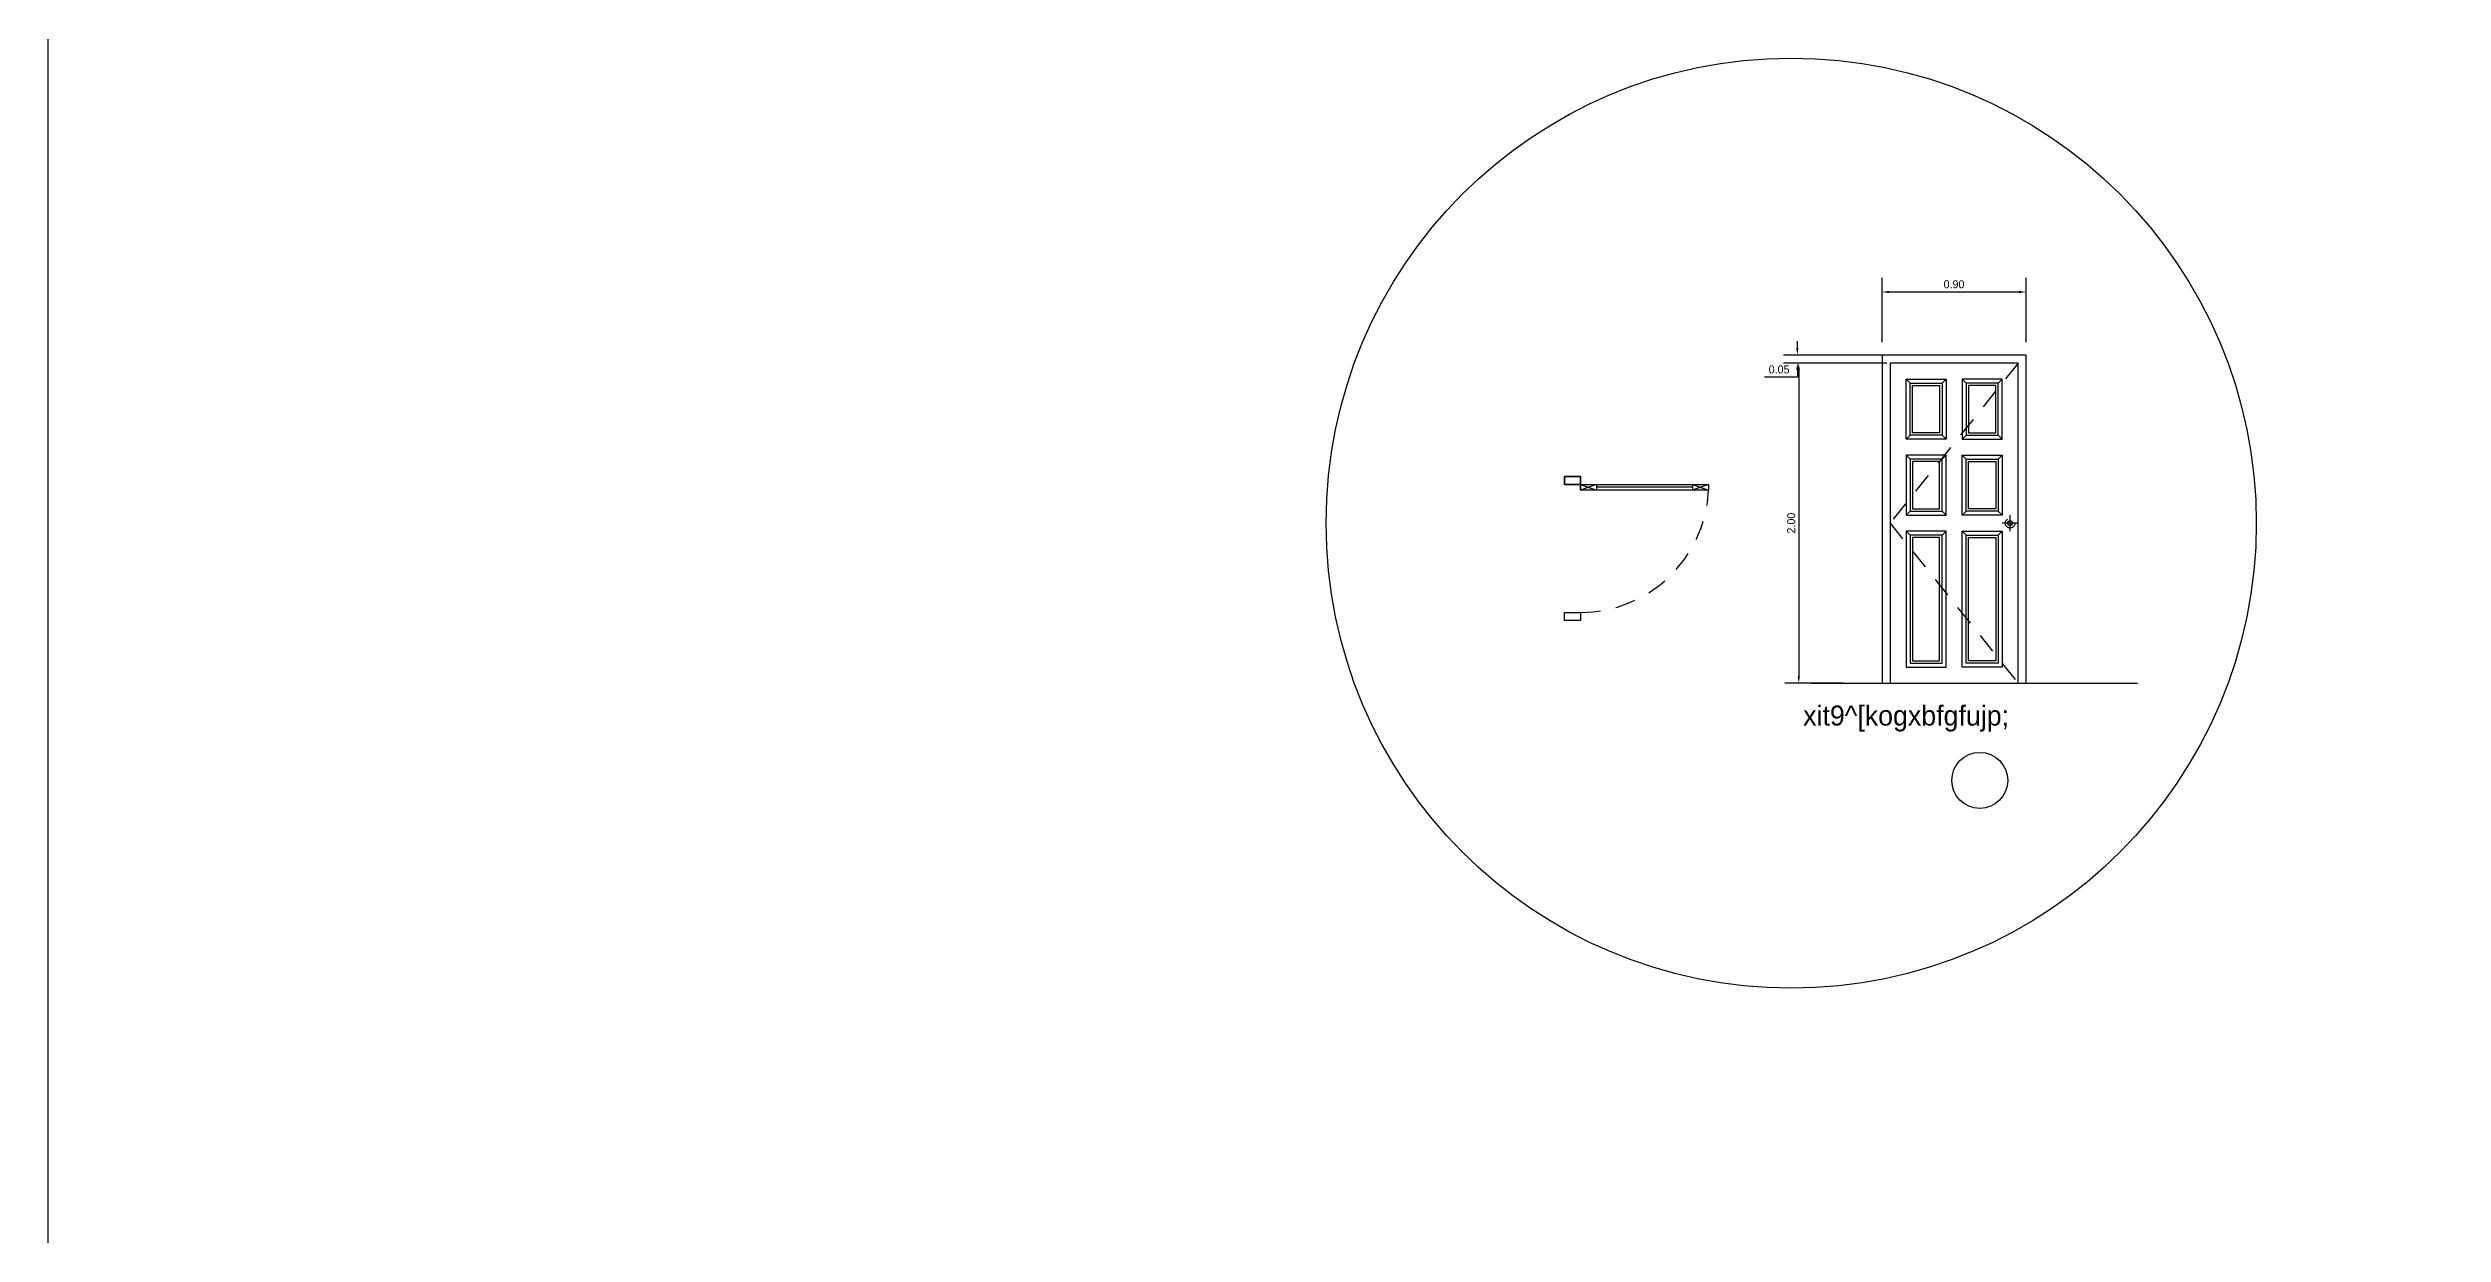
# Model space of a CAD drawing. Extents: x -287 to -119, y -973 to -362.
# Drawn here: x -264.52 to -249.55, y -492.75 to -485.34 of the extents above; entities that cross this region are included whole.
import ezdxf

# ---------------------------------------------------------------- set-up
doc = ezdxf.new("R2010")
doc.units = 0
doc.header["$MEASUREMENT"] = 0
doc.linetypes.add('HIDDEN2', pattern=[0.1875, 0.125, -0.0625])
doc.layers.get('Defpoints').update_dxf_attribs({"linetype": 'CONTINUOUS'})
for name, color, linetype in [('D-W', 4, 'CONTINUOUS'), ('Dim', 12, 'CONTINUOUS'), ('TXT', 6, 'CONTINUOUS'), ('WAL', 7, 'CONTINUOUS')]:
    doc.layers.add(name, color=color, linetype=linetype)
doc.styles.add('ROMANS', font='thai-a.shx')
doc.styles.add('THAI', font='THAI.SHX')
doc.dimstyles.new('DIM3-25', dxfattribs={"dimscale": 0.25, "dimtxt": 0.2, "dimasz": 0.175, "dimexe": 0.35, "dimexo": 0.325, "dimgap": 0.09, "dimtad": 1, "dimtoh": 1, "dimzin": 0, "dimdsep": 46, "dimtxsty": 'ROMANS', "dimcen": 2.5, "dimclrd": 8, "dimclre": 8, "dimclrt": 6, "dimadec": 0, "dimazin": 0, "dimtfac": 1, "dimtofl": 0, "dimtmove": 0, "dimatfit": 3, "dimfxl": 1, "dimtolj": 1, "dimtzin": 0, "dimarcsym": 0})

# ---------------------------------------------------------------- blocks, each defined once
blk = doc.blocks.new('A$C53F6317C')
at = {"layer": 'D-W', "color": 8}
for p, q in [((0.1, 0.035), (0, 0)), ((0, 0.035), (0.1, 0))]:
    blk.add_line(p, q, dxfattribs=at)
at = {"layer": 'D-W'}
blk.add_line((0.1, 0.035), (0.1, 0), dxfattribs=at)
blk = doc.blocks.new('7845')
at = {"layer": 'D-W'}
for points in [[(33.477, -568.843), (34.277, -568.843), (34.277, -568.878), (33.477, -568.878)], [(33.477, -569.643), (33.477, -569.693), (33.377, -569.693), (33.377, -569.643)]]:
    blk.add_lwpolyline(points, close=True, dxfattribs=at)
at = {"layer": 'D-W', "color": 8, "linetype": 'HIDDEN2'}
blk.add_arc((33.477, -568.842), 0.801, 270, 357.4377, dxfattribs=at)
at = {"layer": 'WAL'}
for p, q in [((33.377, -568.793), (33.377, -568.843)), ((33.477, -568.793), (33.477, -568.878))]:
    blk.add_line(p, q, dxfattribs=at)
at = {"layer": 'WAL', "color": 8}
blk.add_line((34.177, -568.861), (33.577, -568.861), dxfattribs=at)
at = {"layer": 'WAL', "color": 4}
for points in [[(33.477, -568.793), (33.477, -568.843), (33.377, -568.843), (33.377, -568.793)], [(33.477, -568.843), (33.477, -568.793), (33.377, -568.793), (33.377, -568.843)]]:
    blk.add_lwpolyline(points, close=True, dxfattribs=at)
at = {"layer": 'D-W', "rotation": 359.9999999999943}
blk.add_blockref('A$C53F6317C', (33.477, -568.878), dxfattribs=at)
at = {"layer": 'D-W', "xscale": -1, "rotation": 5.6754601018838e-12}
blk.add_blockref('A$C53F6317C', (34.277, -568.878), dxfattribs=at)
blk = doc.blocks.new('*D75')
at = {"layer": 'Defpoints', "color": 0, "transparency": 16777216}
for p in [(-252.157, -486.864), (-253.057, -487.258), (-252.157, -487.258)]:
    blk.add_point(p, dxfattribs=at)
at = {"layer": 'Dim', "color": 8, "lineweight": -2, "transparency": 16777216}
for p, q in [((-253.057, -487.177), (-253.057, -486.776)), ((-252.157, -487.177), (-252.157, -486.776)), ((-253.013, -486.864), (-252.2, -486.864))]:
    blk.add_line(p, q, dxfattribs=at)
at = {"layer": 'Dim', "color": 8, "transparency": 16777216}
for points in [[(-253.013, -486.857), (-253.013, -486.871), (-253.057, -486.864)], [(-252.2, -486.857), (-252.2, -486.871), (-252.157, -486.864)]]:
    blk.add_solid(points, dxfattribs=at)
at = {"layer": 'Dim', "color": 6, "transparency": 16777216, "insert": (-252.607, -486.816), "char_height": 0.05, "attachment_point": 5, "style": 'ROMANS'}
blk.add_mtext('\\A1;0.90', dxfattribs=at)
blk = doc.blocks.new('*D76')
at = {"layer": 'Defpoints', "color": 0, "transparency": 16777216}
for p in [(-252.944, -487.258), (-253.586, -487.308), (-252.944, -487.308)]:
    blk.add_point(p, dxfattribs=at)
at = {"layer": 'Dim', "color": 8, "lineweight": -2, "transparency": 16777216}
for p, q in [((-253.026, -487.258), (-253.673, -487.258)), ((-253.586, -487.215), (-253.586, -487.171)), ((-253.586, -487.396), (-253.792, -487.396)), ((-253.026, -487.308), (-253.673, -487.308)), ((-253.586, -487.352), (-253.586, -487.396))]:
    blk.add_line(p, q, dxfattribs=at)
at = {"layer": 'Dim', "color": 8, "transparency": 16777216}
for points in [[(-253.593, -487.215), (-253.579, -487.215), (-253.586, -487.258)], [(-253.593, -487.352), (-253.579, -487.352), (-253.586, -487.308)]]:
    blk.add_solid(points, dxfattribs=at)
at = {"layer": 'Dim', "color": 6, "transparency": 16777216, "insert": (-253.7, -487.348), "char_height": 0.05, "attachment_point": 5, "style": 'ROMANS'}
blk.add_mtext('\\A1;0.05', dxfattribs=at)
blk = doc.blocks.new('*D77')
at = {"layer": 'Defpoints', "color": 0, "transparency": 16777216}
for p in [(-253.219, -487.308), (-253.577, -489.308), (-253.219, -489.308)]:
    blk.add_point(p, dxfattribs=at)
at = {"layer": 'Dim', "color": 8, "lineweight": -2, "transparency": 16777216}
for p, q in [((-253.3, -487.308), (-253.664, -487.308)), ((-253.577, -487.352), (-253.577, -489.265)), ((-253.3, -489.308), (-253.664, -489.308))]:
    blk.add_line(p, q, dxfattribs=at)
at = {"layer": 'Dim', "color": 8, "transparency": 16777216}
for points in [[(-253.584, -487.352), (-253.57, -487.352), (-253.577, -487.308)], [(-253.584, -489.265), (-253.57, -489.265), (-253.577, -489.308)]]:
    blk.add_solid(points, dxfattribs=at)
at = {"layer": 'Dim', "color": 6, "transparency": 16777216, "insert": (-253.624, -488.308), "char_height": 0.05, "attachment_point": 5, "rotation": 90, "style": 'ROMANS'}
blk.add_mtext('\\A1;2.00', dxfattribs=at)

msp = doc.modelspace()

# ---------------------------------------------------------------- linework, layer by layer
at = {"layer": 'D-W', "color": 8}
for p, q in [((-252.8817, -487.4334), (-252.9067, -487.4084)), ((-252.6817, -487.4334), (-252.6567, -487.4084)), ((-252.5317, -487.4334), (-252.5567, -487.4084)), ((-252.3317, -487.4334), (-252.3067, -487.4084)), ((-252.9067, -487.7834), (-252.8817, -487.7584)), ((-252.6817, -487.7584), (-252.6567, -487.7834)), ((-252.5317, -487.7584), (-252.5567, -487.7834)), ((-252.3067, -487.7834), (-252.3317, -487.7584)), ((-252.9067, -487.8834), (-252.8817, -487.9084)), ((-252.6817, -487.9084), (-252.6567, -487.8834)), ((-252.5317, -487.9084), (-252.5567, -487.8834)), ((-252.3067, -487.8834), (-252.3317, -487.9084)), ((-252.8817, -488.2334), (-252.9067, -488.2584)), ((-252.6817, -488.2334), (-252.6567, -488.2584)), ((-252.5317, -488.2334), (-252.5567, -488.2584)), ((-252.3317, -488.2334), (-252.3067, -488.2584)), ((-252.9067, -488.3584), (-252.8817, -488.3834)), ((-252.6817, -488.3834), (-252.6567, -488.3584)), ((-252.5317, -488.3834), (-252.5567, -488.3584)), ((-252.3067, -488.3584), (-252.3317, -488.3834))]:
    msp.add_line(p, q, dxfattribs=at)
at = {"layer": 'D-W', "color": 8, "linetype": 'HIDDEN2'}
for p, q in [((-252.2067, -488.3084), (-252.3067, -488.3084)), ((-252.2567, -488.3584), (-252.2567, -488.2584))]:
    msp.add_line(p, q, dxfattribs=at)
at = {"layer": 'D-W', "color": 3}
msp.add_line((-253.4987, -489.3084), (-251.4603, -489.3084), dxfattribs=at)
at = {"layer": 'D-W'}
for points in [[(-252.1567, -487.2584), (-253.0567, -487.2584), (-253.0567, -489.3084), (-252.1567, -489.3084)], [(-253.0067, -489.3084), (-252.2067, -489.3084), (-252.2067, -487.3084), (-253.0067, -487.3084)], [(-252.9067, -487.4084), (-252.6567, -487.4084), (-252.6567, -487.7834), (-252.9067, -487.7834)], [(-252.3067, -487.4084), (-252.5567, -487.4084), (-252.5567, -487.7834), (-252.3067, -487.7834)], [(-252.9067, -488.2584), (-252.6567, -488.2584), (-252.6567, -487.8834), (-252.9067, -487.8834)], [(-252.3067, -488.2584), (-252.5567, -488.2584), (-252.5567, -487.8834), (-252.3067, -487.8834)], [(-252.9067, -489.2084), (-252.6567, -489.2084), (-252.6567, -488.3584), (-252.9067, -488.3584)], [(-252.3067, -489.2084), (-252.5567, -489.2084), (-252.5567, -488.3584), (-252.3067, -488.3584)]]:
    msp.add_lwpolyline(points, close=True, dxfattribs=at)
at = {"layer": 'D-W', "color": 8, "linetype": 'HIDDEN2'}
msp.add_lwpolyline([(-252.2067, -487.3084), (-253.0067, -488.3084), (-252.2067, -489.3084)], dxfattribs=at)
at = {"layer": 'D-W', "color": 8}
for points in [[(-252.8817, -487.4334), (-252.6817, -487.4334), (-252.6817, -487.7584), (-252.8817, -487.7584)], [(-252.8667, -487.4484), (-252.6967, -487.4484), (-252.6967, -487.7434), (-252.8667, -487.7434)], [(-252.3317, -487.4334), (-252.5317, -487.4334), (-252.5317, -487.7584), (-252.3317, -487.7584)], [(-252.3467, -487.4484), (-252.5167, -487.4484), (-252.5167, -487.7434), (-252.3467, -487.7434)], [(-252.8817, -488.2334), (-252.6817, -488.2334), (-252.6817, -487.9084), (-252.8817, -487.9084)], [(-252.8667, -488.2184), (-252.6967, -488.2184), (-252.6967, -487.9234), (-252.8667, -487.9234)], [(-252.3317, -488.2334), (-252.5317, -488.2334), (-252.5317, -487.9084), (-252.3317, -487.9084)], [(-252.3467, -488.2184), (-252.5167, -488.2184), (-252.5167, -487.9234), (-252.3467, -487.9234)], [(-252.8817, -489.1834), (-252.6817, -489.1834), (-252.6817, -488.3834), (-252.8817, -488.3834)], [(-252.8667, -489.1684), (-252.6967, -489.1684), (-252.6967, -488.3984), (-252.8667, -488.3984)], [(-252.3317, -489.1834), (-252.5317, -489.1834), (-252.5317, -488.3834), (-252.3317, -488.3834)], [(-252.3467, -489.1684), (-252.5167, -489.1684), (-252.5167, -488.3984), (-252.3467, -488.3984)]]:
    msp.add_lwpolyline(points, close=True, dxfattribs=at)
at = {"layer": 'D-W', "color": 8, "linetype": 'HIDDEN2'}
for radius in [0.03, 0.015]:
    msp.add_circle((-252.2567, -488.3084), radius, dxfattribs=at)
at = {"layer": 'TXT', "color": 10}
msp.add_circle((-252.4461, -489.9158), 0.175, dxfattribs=at)
at = {"layer": 'WAL'}
msp.add_line((-253.0567, -487.2584), (-253.0567, -489.3084), dxfattribs=at)
msp.add_lwpolyline([(-219.7123, -471.5639), (-264.5167, -471.5639), (-264.5167, -502.5477), (-219.7123, -502.5477)], close=True, dxfattribs=at)
msp.add_circle((-253.6244, -488.3084), 2.906, dxfattribs=at)

# ---------------------------------------------------------------- block references
msp.add_blockref('7845', (-288.4181, 80.7764), dxfattribs=at)

# ---------------------------------------------------------------- texts
at = {"layer": 'TXT', "color": 2, "style": 'THAI'}
msp.add_text('xit9^ [kogxbfgfujp;', height=0.125, dxfattribs=at).set_placement((-253.5496, -489.5733))

# ---------------------------------------------------------------- dimensions: what is measured, and where the dimension line sits
at = {"layer": 'Dim', "color": 16}
dim = msp.add_linear_dim(base=(-252.1567, -486.8639), p1=(-253.0567, -487.2584), p2=(-252.1567, -487.2584), dimstyle='DIM3-25', dxfattribs=at)
dim.commit()
dim.dimension.update_dxf_attribs({"geometry": '*D75', "text_midpoint": (-252.6067, -486.8164)})
for base, p1, p2, picture, middle in [((-253.5859, -487.3084), (-252.9444, -487.2584), (-252.9444, -487.3084), '*D76', (-253.7004, -487.3484)), ((-253.5769, -489.3084), (-253.2192, -487.3084), (-253.2192, -489.3084), '*D77', (-253.6244, -488.3084))]:
    dim = msp.add_linear_dim(base=base, p1=p1, p2=p2, angle=90, dimstyle='DIM3-25', dxfattribs=at)
    dim.commit()
    dim.dimension.update_dxf_attribs({"geometry": picture, "text_midpoint": middle})

doc.saveas('drawing.dxf')
